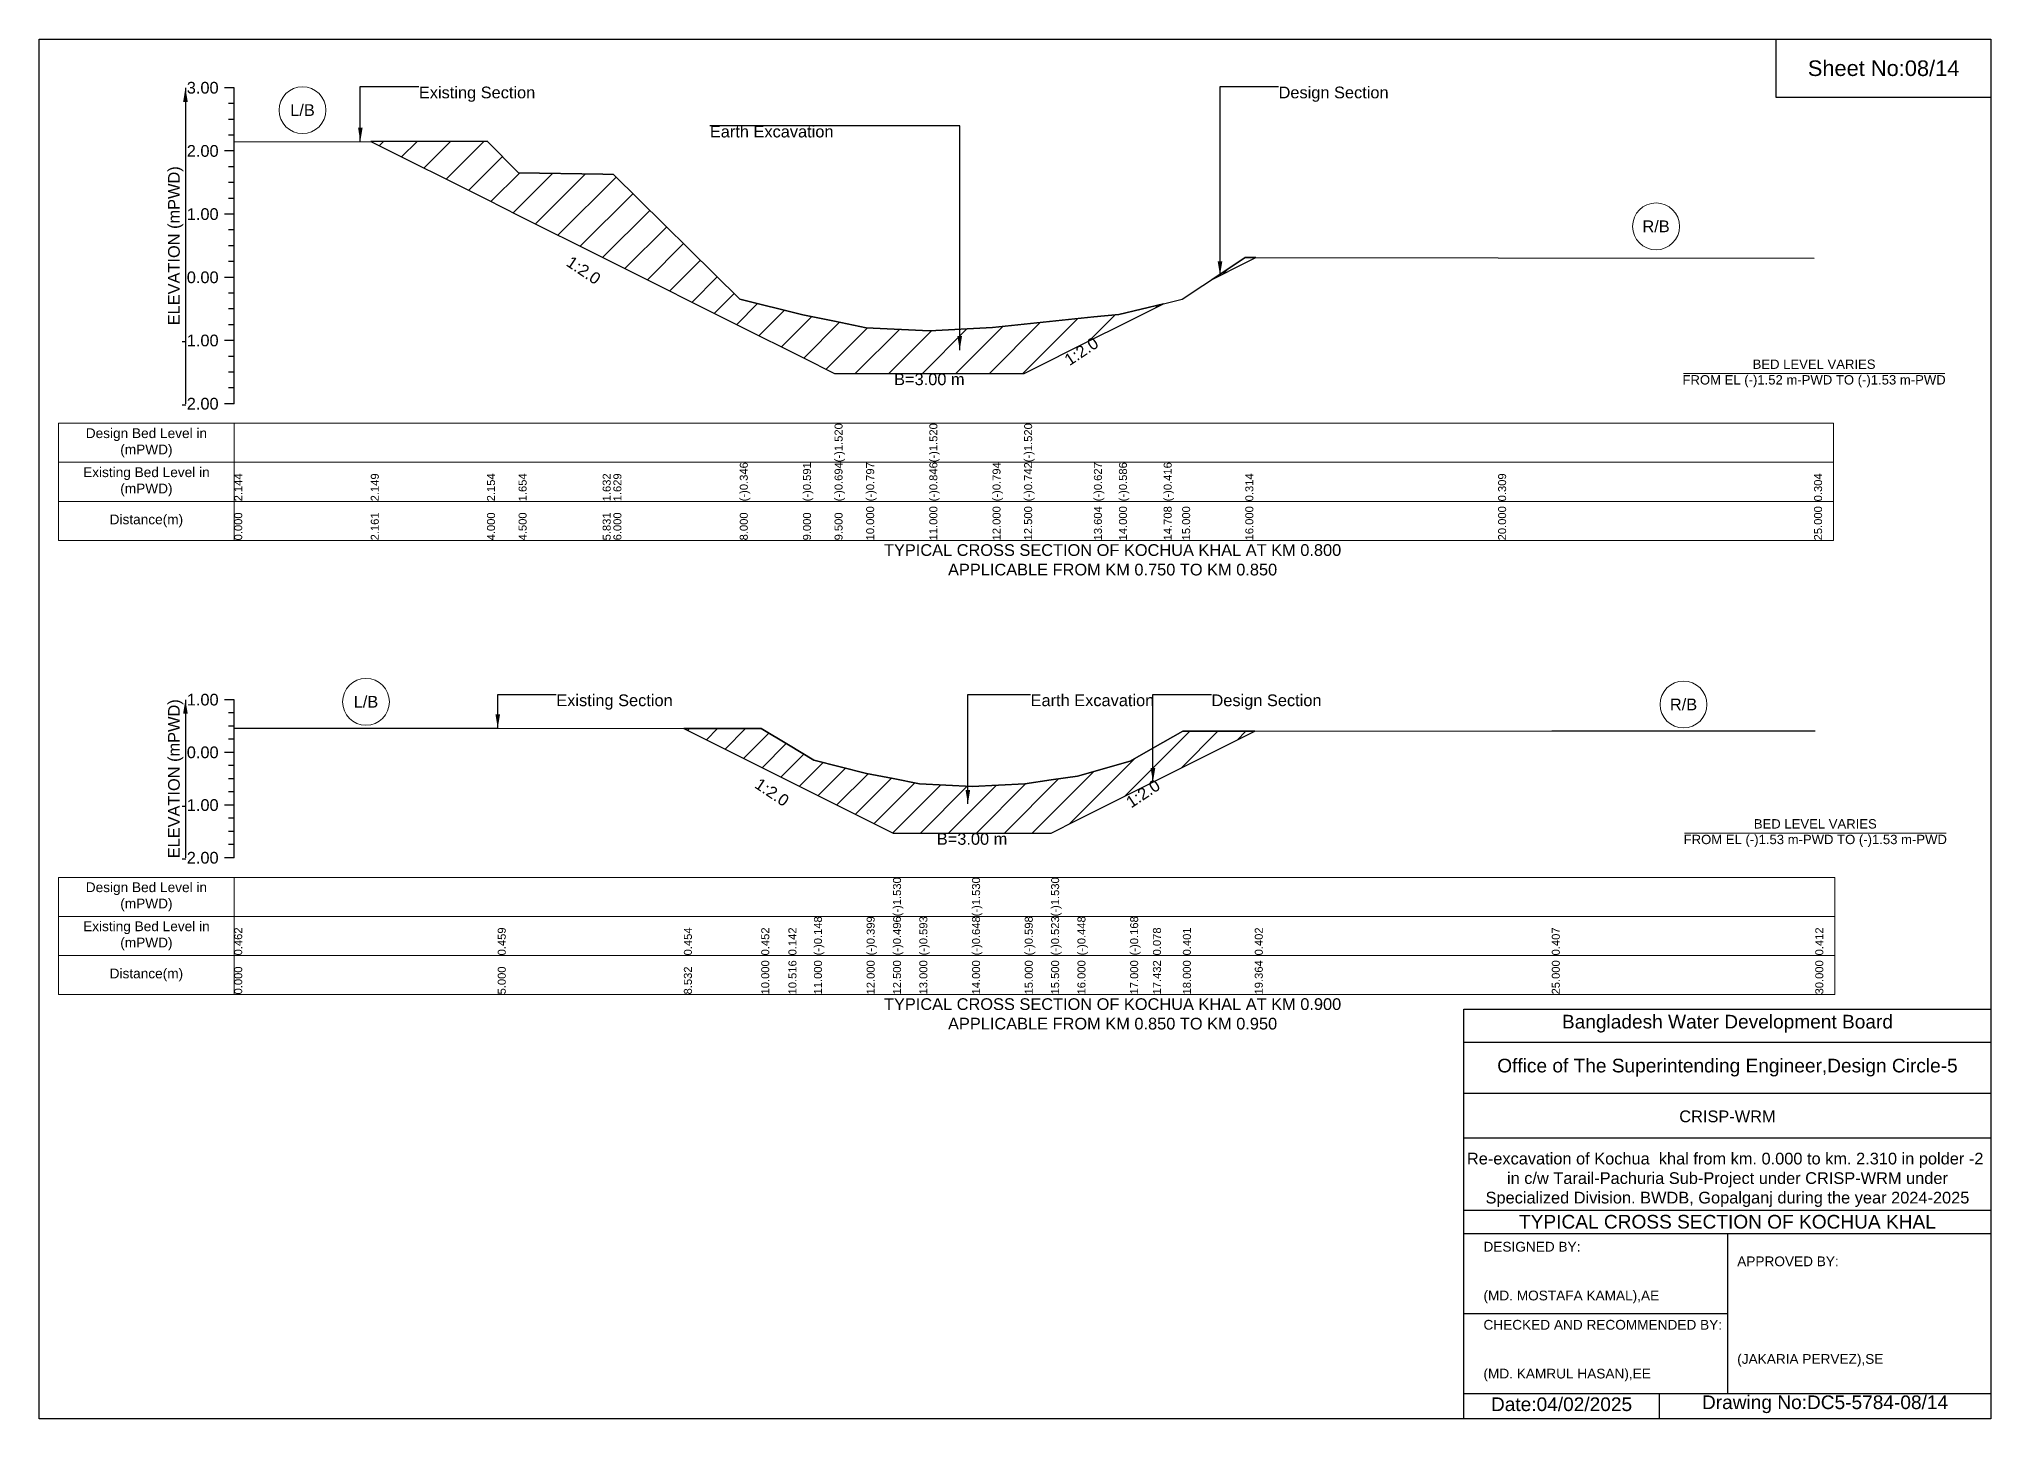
# Model space of a CAD drawing. Header units: inches. Extents: x 91000 to 258000, y -5743 to 6664.
# Drawn here: x 170000 to 178000, y -5656 to 0 of the extents above; entities that cross this region are included whole.
import ezdxf

# ---------------------------------------------------------------- set-up
doc = ezdxf.new("R2010")
doc.units = ezdxf.units.IN
doc.header["$LTSCALE"] = 7
doc.header["$MEASUREMENT"] = 0
for name, color, linetype, lineweight in [('Cross section Data Border', 7, 'Continuous', 9), ('Cross Section Labels', 7, 'Continuous', 9), ('Existing_Bed_Level for Xsection', 7, 'Continuous', 25)]:
    doc.layers.add(name, color=color, linetype=linetype, lineweight=lineweight)
doc.styles.get("Standard").update_dxf_attribs({"font": 'arial.ttf'})
doc.dimstyles.get("Standard").update_dxf_attribs({"dimtxt": 0.18, "dimasz": 0.18, "dimexe": 0.18, "dimexo": 0.0625, "dimgap": 0.09, "dimtad": 0, "dimtih": 1, "dimtoh": 1, "dimdec": 4, "dimzin": 0, "dimdsep": 46, "dimtxsty": 'Standard', "dimcen": 0.09, "dimadec": 0, "dimazin": 0, "dimtfac": 1, "dimtdec": 4, "dimtofl": 0, "dimtmove": 0, "dimatfit": 3, "dimfxl": 1, "dimtolj": 1, "dimtzin": 0, "dimarcsym": 0})

msp = doc.modelspace()

# ---------------------------------------------------------------- hatches: boundary and pattern name
at = {"layer": 'Existing_Bed_Level for Xsection'}
h = msp.add_hatch(dxfattribs=at)
h.set_pattern_fill('ANSI31', color=256, scale=777, style=0)
h.paths.add_polyline_path([(171359.7, -420.2), (171836, -658.3), (171965.5, -723.1), (172310.1, -895.4), (172354, -917.3), (172872, -1176.3), (173131, -1305.8), (173260.5, -1370.6), (173390, -1370.6), (173649, -1370.6), (173908, -1370.6), (174037.5, -1370.6), (174323.4, -1227.6), (174426, -1176.3), (174609.3, -1084.7), (174426, -1128.7), (174323.4, -1139.3), (174037.5, -1169.1), (173908, -1182.5), (173649, -1196), (173390, -1183.3), (173260.5, -1156.6), (173131, -1130), (172872, -1066.5), (172354, -555), (172310.1, -554.2), (171965.5, -548.5), (171836, -419)])
h = msp.add_hatch(dxfattribs=at)
h.set_pattern_fill('ANSI31', color=256, scale=777, style=0)
h.paths.add_polyline_path([(174808, -985.3), (174944, -917.3), (174987.4, -895.6), (174944, -895.6)])
h = msp.add_hatch(dxfattribs=at)
h.set_pattern_fill('ANSI31', color=256, scale=648, style=0)
h.paths.add_polyline_path([(172642.9, -2826), (172960, -2984.5), (173071.4, -3040.2), (173176, -3092.5), (173392, -3200.5), (173500, -3254.5), (173608, -3254.5), (173824, -3254.5), (174040, -3254.5), (174148, -3254.5), (174256, -3200.5), (174472, -3092.5), (174565.3, -3045.8), (174688, -2984.5), (174982.7, -2837.2), (174688, -2837.4), (174565.3, -2907.2), (174472, -2960.3), (174256, -3020.8), (174148, -3037), (174040, -3053.2), (173824, -3064), (173608, -3052.1), (173500, -3031.2), (173392, -3010.2), (173176, -2956), (173071.4, -2893.3), (172960, -2826.4)])

# ---------------------------------------------------------------- linework, layer by layer
for points in [[(170000, 0), (178000, 0), (178000, -5656), (170000, -5656)], [(177120, 0), (178000, 0), (178000, -240), (177120, -240)]]:
    msp.add_lwpolyline(points, close=True)
for points in [[(175840, -5656), (175840, -3976), (178000, -3976)], [(175840, -4112), (178000, -4112)], [(175840, -4320), (178000, -4320)], [(175840, -4504), (178000, -4504)], [(175840, -4800), (178000, -4800)], [(175840, -4896), (178000, -4896)], [(176920, -4896), (176920, -5552)], [(175840, -5224), (176920, -5224)], [(175840, -5552), (178000, -5552)], [(176640, -5552), (176640, -5656)]]:
    msp.add_lwpolyline(points)
at = {"layer": 'Cross section Data Border'}
for points in [[(170080, -1574.9), (177355, -1574.9), (177355, -2054.9), (170080, -2054.9)], [(170080, -3436), (177360, -3436), (177360, -3916), (170080, -3916)]]:
    msp.add_lwpolyline(points, close=True, dxfattribs=at)
for points in [[(170800, -1574.9), (170800, -2054.9)], [(170080, -1734.9), (177355, -1734.9)], [(170080, -1894.9), (177355, -1894.9)], [(170800, -3436), (170800, -3916)], [(170080, -3596), (177360, -3596)], [(170080, -3756), (177360, -3756)]]:
    msp.add_lwpolyline(points, dxfattribs=at)
at = {"layer": 'Cross Section Labels'}
for points in [[(176739.2, -1370.6), (177810.8, -1370.6)], [(176744.2, -3254.5), (177815.8, -3254.5)]]:
    msp.add_lwpolyline(points, dxfattribs=at)
for centre in [(171079.9, -291.4), (176627.5, -768), (171340, -2716.6), (176740, -2727.6)]:
    msp.add_circle(centre, 96, dxfattribs=at)
at = {"layer": 'Existing_Bed_Level for Xsection'}
for points in [[(170800, -199.9), (170760, -199.9)], [(170800, -1494.9), (170800, -1235.9), (170800, -976.9), (170800, -717.9), (170800, -458.9), (170800, -199.9)], [(170800, -264.6), (170776, -264.6)], [(170800, -329.4), (170776, -329.4)], [(170800, -394.1), (170776, -394.1)], [(170800, -458.9), (170760, -458.9)], [(170800, -421.6), (171359.7, -420.2), (171836, -419), (171965.5, -548.5), (172310.1, -554.2), (172354, -555), (172872, -1066.5), (173131, -1130), (173260.5, -1156.6), (173260.5, -1156.6), (173390, -1183.3), (173649, -1196), (173649, -1196), (173908, -1182.5), (174037.5, -1169.1), (174037.5, -1169.1), (174323.4, -1139.3), (174426, -1128.7), (174609.3, -1084.7), (174685, -1066.5), (174944, -895.6), (175980, -896.9), (177275, -898.2)], [(170800, -523.6), (170776, -523.6)], [(170800, -588.4), (170776, -588.4)], [(170800, -717.9), (170760, -717.9)], [(170800, -653.1), (170776, -653.1)], [(170800, -782.6), (170776, -782.6)], [(170800, -847.4), (170776, -847.4)], [(170800, -912.1), (170776, -912.1)], [(170800, -976.9), (170760, -976.9)], [(170800, -1041.6), (170776, -1041.6)], [(170800, -1106.4), (170776, -1106.4)], [(170800, -1171.1), (170776, -1171.1)], [(170800, -1235.9), (170760, -1235.9)], [(170800, -1300.6), (170776, -1300.6)], [(170800, -1365.4), (170776, -1365.4)], [(170800, -1430.1), (170776, -1430.1)], [(170800, -1494.9), (170760, -1494.9)], [(170800, -2708), (170760, -2708)], [(170800, -3356), (170800, -3140), (170800, -2924), (170800, -2708)], [(170800, -2762), (170776, -2762)], [(170800, -2816), (170776, -2816)], [(170800, -2870), (170776, -2870)], [(170800, -2824.2), (171880, -2824.9), (172642.9, -2826), (172960, -2826.4), (173071.4, -2893.3), (173176, -2956), (173392, -3010.2), (173500, -3031.2), (173500, -3031.2), (173608, -3052.1), (173824, -3064), (173824, -3064), (174040, -3053.2), (174148, -3037), (174148, -3037), (174256, -3020.8), (174472, -2960.3), (174565.3, -2907.2), (174688, -2837.4), (174982.7, -2837.2), (176200, -2836.1), (177280, -2835)], [(170800, -2924), (170760, -2924)], [(170800, -2978), (170776, -2978)], [(170800, -3032), (170776, -3032)], [(170800, -3086), (170776, -3086)], [(170800, -3140), (170760, -3140)], [(170800, -3194), (170776, -3194)], [(170800, -3248), (170776, -3248)], [(170800, -3356), (170760, -3356)], [(170800, -3302), (170776, -3302)]]:
    msp.add_lwpolyline(points, dxfattribs=at)
for points in [[(171359.7, -420.2), (171359.7, -420.2), (171836, -658.3), (171965.5, -723.1), (172310.1, -895.4), (172354, -917.3), (172872, -1176.3), (173131, -1305.8), (173260.5, -1370.6), (173260.5, -1370.6), (173390, -1370.6), (173649, -1370.6), (173649, -1370.6), (173908, -1370.6), (174037.5, -1370.6), (174037.5, -1370.6), (174323.4, -1227.6), (174426, -1176.3), (174609.3, -1084.7), (174426, -1128.7), (174323.4, -1139.3), (174037.5, -1169.1), (174037.5, -1169.1), (173908, -1182.5), (173649, -1196), (173649, -1196), (173390, -1183.3), (173260.5, -1156.6), (173260.5, -1156.6), (173131, -1130), (172872, -1066.5), (172354, -555), (172310.1, -554.2), (171965.5, -548.5), (171836, -419), (171359.7, -420.2)], [(174808, -985.3), (174944, -917.3), (174987.4, -895.6), (174944, -895.6)], [(172642.9, -2826), (172642.9, -2826), (172960, -2984.5), (173071.4, -3040.2), (173176, -3092.5), (173392, -3200.5), (173500, -3254.5), (173500, -3254.5), (173608, -3254.5), (173824, -3254.5), (173824, -3254.5), (174040, -3254.5), (174148, -3254.5), (174148, -3254.5), (174256, -3200.5), (174472, -3092.5), (174565.3, -3045.8), (174688, -2984.5), (174982.7, -2837.2), (174688, -2837.4), (174565.3, -2907.2), (174472, -2960.3), (174256, -3020.8), (174148, -3037), (174148, -3037), (174040, -3053.2), (173824, -3064), (173824, -3064), (173608, -3052.1), (173500, -3031.2), (173500, -3031.2), (173392, -3010.2), (173176, -2956), (173071.4, -2893.3), (172960, -2826.4), (172642.9, -2826)]]:
    msp.add_lwpolyline(points, close=True, dxfattribs=at)

# ---------------------------------------------------------------- texts
at = {"attachment_point": 5}
for s, insert, char_height in [('Sheet No:08/14', (177560, -120), 64), ('Bangladesh Water Development Board', (176920, -4036), 56), ('Office of The Superintending Engineer,Design Circle-5', (176920, -4216), 56)]:
    msp.add_mtext(s, dxfattribs=dict(at, insert=insert, char_height=char_height))
for s, insert, char_height, width, attachment_point in [('CRISP-WRM', (176920, -4416), 48, 2240, 5), ('Re-excavation of Kochua  khal from km. 0.000 to km. 2.310 in polder -2  in c/w Tarail-Pachuria Sub-Project under CRISP-WRM under Specialized Division. BWDB, Gopalganj during the year 2024-2025', (176920, -4676), 48, 2160, 5), ('TYPICAL CROSS SECTION OF KOCHUA KHAL', (176920, -4848), 56, 2240, 5), ('DESIGNED BY:^J^J^J(MD. MOSTAFA KAMAL),AE', (175920, -5056), 40, 1120, 4), ('APPROVED BY:^J^J^J^J^J^J(JAKARIA PERVEZ),SE', (176960, -5216), 40, 1120, 4), ('CHECKED AND RECOMMENDED BY:^J^J^J(MD. KAMRUL HASAN),EE', (175920, -5376), 40, 1120, 4), ('Date:04/02/2025', (176240, -5596), 56, 1120, 5), ('Drawing No:DC5-5784-08/14', (177320, -5596), 56, 1760, 5)]:
    msp.add_mtext(s, dxfattribs=dict(insert=insert, char_height=char_height, width=width, attachment_point=attachment_point))
at = {"layer": 'Cross section Data Border', "char_height": 40, "width": 640, "attachment_point": 5}
for s, insert in [('Design Bed Level in (mPWD)', (170440, -1654.9)), ('Existing Bed Level in (mPWD)', (170440, -1814.9)), ('Distance(m)', (170440, -1974.9)), ('Design Bed Level in (mPWD)', (170440, -3516)), ('Existing Bed Level in (mPWD)', (170440, -3676)), ('Distance(m)', (170440, -3836))]:
    msp.add_mtext(s, dxfattribs=dict(at, insert=insert))
at = {"layer": 'Cross Section Labels'}
for s, insert, char_height, attachment_point in [('Existing Section', (171556.8, -195), 48, 1), ('Design Section', (175080.2, -195), 48, 1), ('L/B', (171079.9, -291.4), 48, 5), ('Earth Excavation', (172749.3, -355.3), 48, 1), ('R/B', (176627.5, -768), 48, 5), ('BED LEVEL VARIES ^JFROM EL (-)1.52 m-PWD TO (-)1.53 m-PWD', (177275, -1370.6), 38.4, 5), ('B=3.00 m', (173649, -1370.6), 48, 2), ('TYPICAL CROSS SECTION OF KOCHUA KHAL AT KM 0.800^JAPPLICABLE FROM KM 0.750 TO KM 0.850', (174400, -2134.9), 48, 5), ('L/B', (171340, -2716.6), 48, 5), ('Existing Section', (172120, -2686.4), 48, 1), ('Earth Excavation', (174064, -2686.4), 48, 1), ('Design Section', (174805.3, -2686.4), 48, 1), ('R/B', (176740, -2727.6), 48, 5), ('BED LEVEL VARIES ^JFROM EL (-)1.53 m-PWD TO (-)1.53 m-PWD', (177280, -3254.5), 38.4, 5), ('B=3.00 m', (173824, -3254.5), 48, 2), ('TYPICAL CROSS SECTION OF KOCHUA KHAL AT KM 0.900^JAPPLICABLE FROM KM 0.850 TO KM 0.950', (174400, -3996), 48, 5)]:
    msp.add_mtext(s, dxfattribs=dict(at, insert=insert, char_height=char_height, attachment_point=attachment_point))
at = {"layer": 'Cross Section Labels', "char_height": 48, "attachment_point": 2}
for insert, rotation in [((172245.4, -927.8), 326.30993), ((174258.6, -1260), 33.69007), ((173017.4, -3067.2), 326.30993), ((174511.3, -3072.8), 33.69007)]:
    msp.add_mtext('1:2.0', dxfattribs=dict(at, insert=insert, rotation=rotation))
at = {"layer": 'Existing_Bed_Level for Xsection', "char_height": 48, "attachment_point": 6}
for s, insert in [('3.00', (170736, -199.9)), ('2.00', (170736, -458.9)), ('1.00', (170736, -717.9)), ('0.00', (170736, -976.9)), ('-1.00', (170736, -1235.9)), ('-2.00', (170736, -1494.9)), ('1.00', (170736, -2708)), ('0.00', (170736, -2924)), ('-1.00', (170736, -3140)), ('-2.00', (170736, -3356))]:
    msp.add_mtext(s, dxfattribs=dict(at, insert=insert))
at = {"layer": 'Existing_Bed_Level for Xsection', "rotation": 90}
for s, insert, char_height, attachment_point in [('ELEVATION (mPWD)', (170560, -847.4), 48, 5), ('(-)1.520', (173260.5, -1734.9), 32.8, 1), ('(-)1.520', (173649, -1734.9), 32.8, 1), ('(-)1.520', (174037.5, -1734.9), 32.8, 1), ('(-)0.346', (172872, -1894.9), 32.8, 1), ('(-)0.591', (173131, -1894.9), 32.8, 1), ('(-)0.694', (173260.5, -1894.9), 32.8, 1), ('(-)0.797', (173390, -1894.9), 32.8, 1), ('(-)0.846', (173649, -1894.9), 32.8, 1), ('(-)0.794', (173908, -1894.9), 32.8, 1), ('(-)0.742', (174037.5, -1894.9), 32.8, 1), ('(-)0.627', (174323.4, -1894.9), 32.8, 1), ('(-)0.586', (174426, -1894.9), 32.8, 1), ('(-)0.416', (174609.3, -1894.9), 32.8, 1), ('2.144', (170800, -1894.9), 32.8, 1), ('2.149', (171359.7, -1894.9), 32.8, 1), ('2.154', (171836, -1894.9), 32.8, 1), ('1.654', (171965.5, -1894.9), 32.8, 1), ('1.632', (172310.1, -1894.9), 32.8, 1), ('1.629', (172354, -1894.9), 32.8, 1), ('0.314', (174944, -1894.9), 32.8, 1), ('0.309', (175980, -1894.9), 32.8, 1), ('0.304', (177275, -1894.9), 32.8, 1), ('10.000', (173390, -2054.9), 32.8, 1), ('11.000', (173649, -2054.9), 32.8, 1), ('12.000', (173908, -2054.9), 32.8, 1), ('12.500', (174037.5, -2054.9), 32.8, 1), ('13.604', (174323.4, -2054.9), 32.8, 1), ('14.000', (174426, -2054.9), 32.8, 1), ('14.708', (174609.3, -2054.9), 32.8, 1), ('15.000', (174685, -2054.9), 32.8, 1), ('16.000', (174944, -2054.9), 32.8, 1), ('20.000', (175980, -2054.9), 32.8, 1), ('25.000', (177275, -2054.9), 32.8, 1), ('0.000', (170800, -2054.9), 32.8, 1), ('2.161', (171359.7, -2054.9), 32.8, 1), ('4.000', (171836, -2054.9), 32.8, 1), ('4.500', (171965.5, -2054.9), 32.8, 1), ('5.831', (172310.1, -2054.9), 32.8, 1), ('6.000', (172354, -2054.9), 32.8, 1), ('8.000', (172872, -2054.9), 32.8, 1), ('9.000', (173131, -2054.9), 32.8, 1), ('9.500', (173260.5, -2054.9), 32.8, 1), ('ELEVATION (mPWD)', (170560, -3032), 48, 5), ('(-)1.530', (173500, -3596), 32.8, 1), ('(-)1.530', (173824, -3596), 32.8, 1), ('(-)1.530', (174148, -3596), 32.8, 1), ('(-)0.148', (173176, -3756), 32.8, 1), ('(-)0.399', (173392, -3756), 32.8, 1), ('(-)0.496', (173500, -3756), 32.8, 1), ('(-)0.593', (173608, -3756), 32.8, 1), ('(-)0.648', (173824, -3756), 32.8, 1), ('(-)0.598', (174040, -3756), 32.8, 1), ('(-)0.523', (174148, -3756), 32.8, 1), ('(-)0.448', (174256, -3756), 32.8, 1), ('(-)0.168', (174472, -3756), 32.8, 1), ('0.462', (170800, -3756), 32.8, 1), ('0.459', (171880, -3756), 32.8, 1), ('0.454', (172642.9, -3756), 32.8, 1), ('0.452', (172960, -3756), 32.8, 1), ('0.142', (173071.4, -3756), 32.8, 1), ('0.078', (174565.3, -3756), 32.8, 1), ('0.401', (174688, -3756), 32.8, 1), ('0.402', (174982.7, -3756), 32.8, 1), ('0.407', (176200, -3756), 32.8, 1), ('0.412', (177280, -3756), 32.8, 1), ('0.000', (170800, -3916), 32.8, 1), ('5.000', (171880, -3916), 32.8, 1), ('8.532', (172642.9, -3916), 32.8, 1), ('10.000', (172960, -3916), 32.8, 1), ('10.516', (173071.4, -3916), 32.8, 1), ('11.000', (173176, -3916), 32.8, 1), ('12.000', (173392, -3916), 32.8, 1), ('12.500', (173500, -3916), 32.8, 1), ('13.000', (173608, -3916), 32.8, 1), ('14.000', (173824, -3916), 32.8, 1), ('15.000', (174040, -3916), 32.8, 1), ('15.500', (174148, -3916), 32.8, 1), ('16.000', (174256, -3916), 32.8, 1), ('17.000', (174472, -3916), 32.8, 1), ('17.432', (174565.3, -3916), 32.8, 1), ('18.000', (174688, -3916), 32.8, 1), ('19.364', (174982.7, -3916), 32.8, 1), ('25.000', (176200, -3916), 32.8, 1), ('30.000', (177280, -3916), 32.8, 1)]:
    msp.add_mtext(s, dxfattribs=dict(at, insert=insert, char_height=char_height, attachment_point=attachment_point))

# ---------------------------------------------------------------- leaders
at = {"layer": 'Cross Section Labels', "annotation_type": 0, "has_hookline": 1}
for points, hookline_direction, text_width in [([(171316.8, -420.3), (171316.8, -195), (171556.7, -195)], 0, 467.2), ([(174840.2, -969.2), (174840.2, -195), (175080.1, -195)], 0, 441.2), ([(173773.5, -1275.2), (173773.5, -355.3), (172749.4, -355.3)], 1, 497), ([(171880, -2824.9), (171880, -2686.4), (172119.9, -2686.4)], 0, 467.2), ([(173806.8, -3135.3), (173806.8, -2686.4), (174063.9, -2686.4)], 0, 497), ([(174565.3, -3045.8), (174565.3, -2686.4), (174805.3, -2686.4)], 0, 441.2)]:
    msp.add_leader(points, dimstyle='Standard', override={"dimasz": 57.6}, dxfattribs=dict(at, hookline_direction=hookline_direction, text_width=text_width))
at = {"layer": 'Existing_Bed_Level for Xsection'}
for points in [[(170600, -199.9), (170600, -1494.9)], [(170600, -2708), (170600, -3356)]]:
    msp.add_leader(points, dimstyle='Standard', override={"dimasz": 57.6}, dxfattribs=at)

doc.saveas('drawing.dxf')
